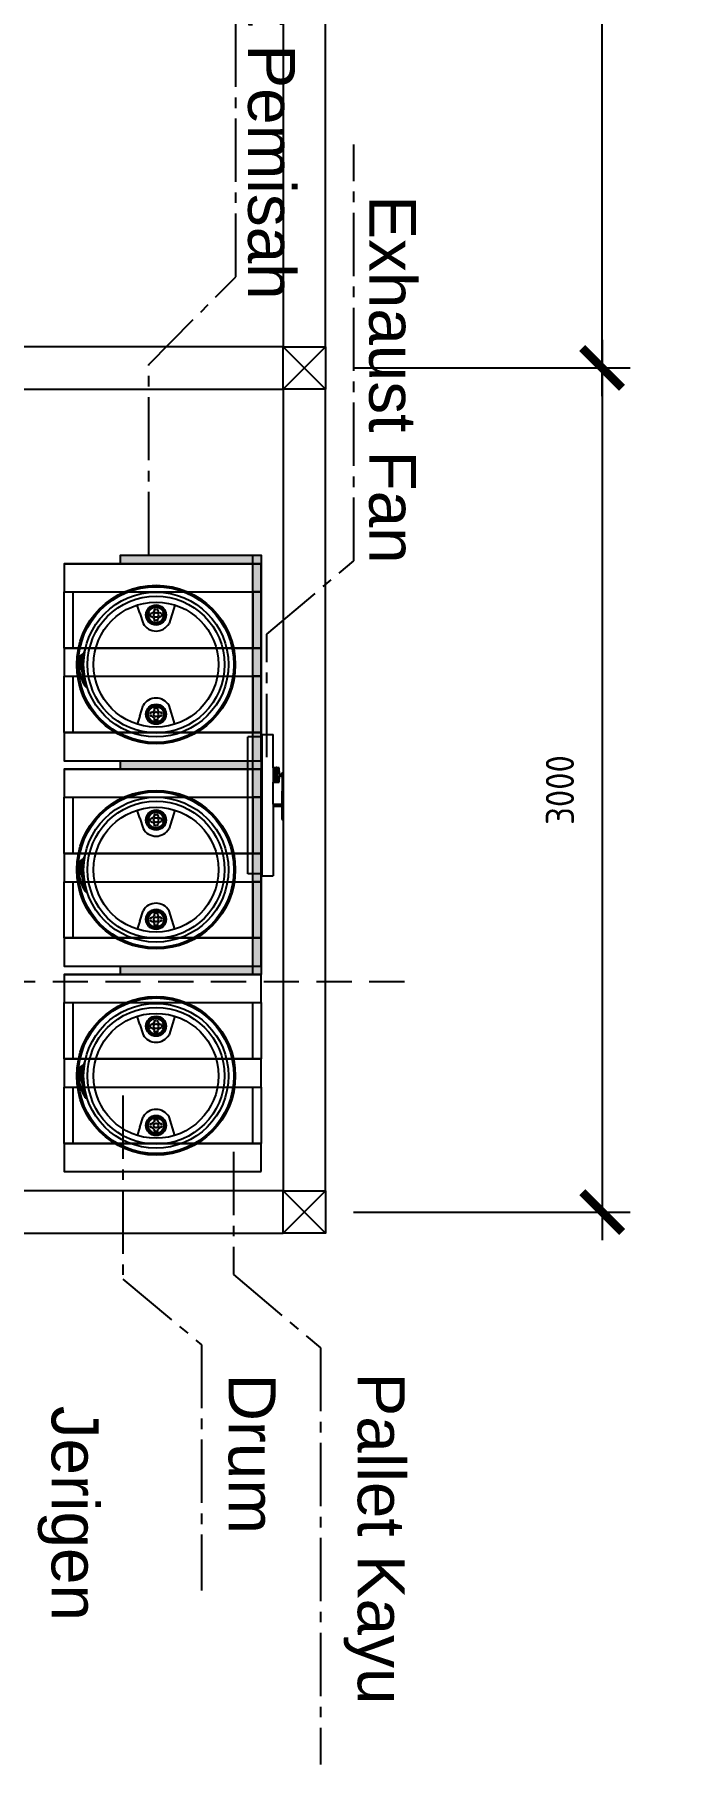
# Model space of a CAD drawing. Header units: millimetres. Extents: x 19989 to 114677, y -6335 to 49043.
# Drawn here: x 111572 to 113892, y -5861 to 287 of the extents above; entities that cross this region are included whole.
import ezdxf

# ---------------------------------------------------------------- set-up
doc = ezdxf.new("R2010")
doc.units = ezdxf.units.MM
doc.header["$MEASUREMENT"] = 0
doc.linetypes.add('( Hidden )', pattern=[0.375, 0.25, -0.125])
doc.linetypes.add('CENTER2', pattern=[1.125, 0.75, -0.125, 0.125, -0.125])
doc.layers.get('Defpoints').update_dxf_attribs({"lineweight": 0})
doc.layers.add('A-DIM', color=15, linetype='Continuous')
doc.layers.add('Edges', color=7, linetype='Continuous')
doc.styles.add('ISO9', font='iso9.shx')
doc.styles.get("Standard").update_dxf_attribs({"font": 'arial.ttf'})
doc.dimstyles.new('DIM100', dxfattribs={"dimscale": 100, "dimtxt": 1, "dimasz": 1, "dimexe": 1, "dimexo": 1, "dimgap": 1, "dimtad": 1, "dimdec": 0, "dimzin": 0, "dimdsep": 46, "dimtxsty": 'ISO9', "dimblk1": 'TICK', "dimblk2": 'TICK', "dimsah": 1, "dimcen": 0.09, "dimclrd": 15, "dimclre": 15, "dimclrt": 1, "dimadec": 0, "dimazin": 0, "dimtfac": 1, "dimtdec": 0, "dimtofl": 0, "dimtmove": 2, "dimatfit": 3, "dimldrblk": 'TICK', "dimfxl": 1, "dimtolj": 1, "dimtzin": 0, "dimarcsym": 0})

# ---------------------------------------------------------------- blocks, each defined once
blk = doc.blocks.new('TICK')
at = {"color": 2}
blk.add_line((-1, 0), (1, 0), dxfattribs=at)
at = {"color": 2, "const_width": 0.3, "flags": 128}
blk.add_lwpolyline([(-0.707, -0.707), (0.707, 0.707)], dxfattribs=at)
blk = doc.blocks.new('*D4')
at = {"layer": 'A-DIM', "color": 15, "lineweight": -2, "transparency": 16777216}
for p, q in [((112706, -897.8), (113689.2, -897.8)), ((113589.2, -997.8), (113589.2, -3797.8)), ((112706, -3897.8), (113689.2, -3897.8))]:
    blk.add_line(p, q, dxfattribs=at)
at = {"layer": 'Defpoints', "color": 0, "transparency": 16777216}
for p in [(112606, -897.8), (112606, -3897.8), (113589.2, -3897.8)]:
    blk.add_point(p, dxfattribs=at)
at = {"layer": 'A-DIM', "color": 15, "lineweight": -2, "transparency": 16777216, "xscale": 100, "yscale": 100, "zscale": 100}
for p, rotation in [((113589.2, -897.8), 90), ((113589.2, -3897.8), 270)]:
    blk.add_blockref('TICK', p, dxfattribs=dict(at, rotation=rotation))
at = {"layer": 'A-DIM', "color": 1, "transparency": 16777216, "insert": (113439.2, -2397.8), "char_height": 100, "attachment_point": 5, "rotation": 90, "style": 'ISO9'}
blk.add_mtext('\\A1;3000', dxfattribs=at)
blk = doc.blocks.new('*D9')
at = {"layer": 'A-DIM', "color": 15, "lineweight": -2, "transparency": 16777216}
for p, q in [((112706, 2102.2), (113689.2, 2102.2)), ((113589.2, -797.8), (113589.2, 2002.2)), ((112706, -897.8), (113689.2, -897.8))]:
    blk.add_line(p, q, dxfattribs=at)
at = {"layer": 'Defpoints', "color": 0, "transparency": 16777216}
for p in [(112606, 2102.2), (113589.2, 2102.2), (112606, -897.8)]:
    blk.add_point(p, dxfattribs=at)
at = {"layer": 'A-DIM', "color": 15, "lineweight": -2, "transparency": 16777216, "xscale": 100, "yscale": 100, "zscale": 100}
for p, rotation in [((113589.2, 2102.2), 90), ((113589.2, -897.8), 270)]:
    blk.add_blockref('TICK', p, dxfattribs=dict(at, rotation=rotation))
at = {"layer": 'A-DIM', "color": 1, "transparency": 16777216, "insert": (113826.6, 471.6), "char_height": 100, "attachment_point": 5, "rotation": 90, "style": 'ISO9'}
blk.add_mtext('\\A1;3000', dxfattribs=at)
blk = doc.blocks.new('plasticwaterdrumplan')
at = {"layer": 'Edges'}
for p, q in [((19.15, 3.55), (22, 2.66)), ((37.52, 3.55), (34.66, 2.66)), ((19.8, 0.65), (19.83, 0.88)), ((19.83, 0.42), (19.8, 0.65)), ((19.83, 0.88), (19.88, 1)), ((19.88, 0.3), (19.83, 0.42)), ((19.88, 1), (20.09, 0.86)), ((19.88, 0.3), (20.09, 0.44)), ((20.09, 0.86), (20.13, 0.97)), ((20.13, 0.33), (20.09, 0.44)), ((20.13, 0.97), (20.23, 1.1)), ((20.23, 0.2), (20.13, 0.33)), ((20.23, 1.1), (20.36, 1.2)), ((20.36, 0.1), (20.23, 0.2)), ((20.33, 1.45), (20.45, 1.5)), ((20.33, 1.45), (20.47, 1.24)), ((20.33, -0.15), (20.47, 0.06)), ((20.36, 1.2), (20.47, 1.24)), ((20.47, 0.06), (20.36, 0.1)), ((20.45, 1.5), (20.68, 1.53)), ((20.68, 1.53), (20.91, 1.5)), ((20.68, 1.01), (20.77, 1)), ((21.03, 1.45), (20.89, 1.24)), ((20.89, 1.24), (21, 1.2)), ((21, 0.1), (20.89, 0.06)), ((21.03, -0.15), (20.89, 0.06)), ((20.91, 1.5), (21.03, 1.45)), ((21, 1.2), (21.13, 1.1)), ((21.13, 0.2), (21, 0.1)), ((21.13, 1.1), (21.23, 0.97)), ((21.23, 0.33), (21.13, 0.2)), ((21.23, 0.97), (21.27, 0.86)), ((21.27, 0.44), (21.23, 0.33)), ((21.48, 1), (21.27, 0.86)), ((21.48, 0.3), (21.27, 0.44)), ((21.48, 1), (21.53, 0.88)), ((21.53, 0.42), (21.48, 0.3)), ((21.53, 0.88), (21.56, 0.65)), ((21.56, 0.65), (21.53, 0.42)), ((35.13, 0.88), (35.1, 0.65)), ((35.1, 0.65), (35.13, 0.42)), ((35.19, 1), (35.13, 0.88)), ((35.13, 0.42), (35.19, 0.3)), ((35.19, 1), (35.39, 0.86)), ((35.19, 0.3), (35.39, 0.44)), ((35.44, 0.97), (35.39, 0.86)), ((35.39, 0.44), (35.44, 0.33)), ((35.54, 1.1), (35.44, 0.97)), ((35.44, 0.33), (35.54, 0.2)), ((35.67, 1.2), (35.54, 1.1)), ((35.54, 0.2), (35.67, 0.1)), ((35.76, 1.5), (35.63, 1.45)), ((35.63, 1.45), (35.78, 1.24)), ((35.63, -0.15), (35.78, 0.06)), ((35.78, 1.24), (35.67, 1.2)), ((35.67, 0.1), (35.78, 0.06)), ((35.99, 1.53), (35.76, 1.5)), ((35.99, 1.01), (35.89, 1)), ((36.22, 1.5), (35.99, 1.53)), ((36.34, 1.45), (36.2, 1.24)), ((36.3, 1.2), (36.2, 1.24)), ((36.2, 0.06), (36.3, 0.1)), ((36.34, -0.15), (36.2, 0.06)), ((36.34, 1.45), (36.22, 1.5)), ((36.44, 1.1), (36.3, 1.2)), ((36.3, 0.1), (36.44, 0.2)), ((36.54, 0.97), (36.44, 1.1)), ((36.44, 0.2), (36.54, 0.33)), ((36.58, 0.86), (36.54, 0.97)), ((36.54, 0.33), (36.58, 0.44)), ((36.79, 1), (36.58, 0.86)), ((36.79, 0.3), (36.58, 0.44)), ((36.84, 0.88), (36.79, 1)), ((36.79, 0.3), (36.84, 0.42)), ((36.87, 0.65), (36.84, 0.88)), ((36.84, 0.42), (36.87, 0.65)), ((20.41, -1.85), (19.15, -2.26)), ((20.45, -0.2), (20.33, -0.15)), ((20.41, -1.85), (22, -1.35)), ((20.68, -0.23), (20.45, -0.2)), ((20.91, -0.2), (20.68, -0.23)), ((21.03, -0.15), (20.91, -0.2)), ((36.26, -1.85), (34.66, -1.35)), ((35.63, -0.15), (35.76, -0.2)), ((35.76, -0.2), (35.99, -0.23)), ((35.99, -0.23), (36.22, -0.2)), ((36.22, -0.2), (36.34, -0.15)), ((36.26, -1.85), (37.52, -2.26)), ((25.72, -10.23), (26.59, -10.46)), ((25.73, -10.21), (26.78, -10.49)), ((26.36, -10.41), (26.54, -10.46)), ((26.36, -10.43), (26.53, -10.48)), ((26.54, -10.46), (26.53, -10.48)), ((26.54, -10.46), (26.59, -10.47)), ((26.59, -10.46), (26.6, -10.46)), ((26.6, -10.48), (26.59, -10.47)), ((26.62, -10.47), (26.6, -10.46)), ((26.6, -10.46), (26.75, -10.5)), ((26.61, -10.48), (26.6, -10.48)), ((26.61, -10.48), (26.61, -10.49)), ((26.62, -10.5), (26.61, -10.49)), ((26.63, -10.48), (26.62, -10.47)), ((26.62, -10.47), (26.62, -10.47)), ((26.63, -10.5), (26.62, -10.5)), ((26.64, -10.49), (26.63, -10.48)), ((26.63, -10.51), (26.63, -10.5)), ((26.64, -10.52), (26.63, -10.51)), ((26.65, -10.5), (26.64, -10.49)), ((26.64, -10.49), (26.64, -10.49)), ((26.64, -10.53), (26.64, -10.52)), ((26.64, -10.54), (26.64, -10.53)), ((26.64, -10.57), (26.65, -10.54)), ((26.65, -10.54), (26.64, -10.54)), ((26.64, -10.59), (26.64, -10.57)), ((26.65, -10.61), (26.64, -10.59)), ((26.65, -10.51), (26.65, -10.5)), ((26.66, -10.52), (26.65, -10.51)), ((26.65, -10.51), (26.65, -10.51)), ((26.65, -10.54), (26.67, -10.53)), ((26.66, -10.53), (26.65, -10.55)), ((26.65, -10.55), (26.65, -10.54)), ((26.65, -10.55), (26.65, -10.55)), ((26.66, -10.64), (26.65, -10.61)), ((26.66, -10.53), (26.66, -10.52)), ((26.67, -10.56), (26.66, -10.57)), ((26.66, -10.57), (26.66, -10.59)), ((26.66, -10.59), (26.66, -10.6)), ((26.66, -10.6), (26.67, -10.62)), ((26.68, -10.66), (26.66, -10.64)), ((26.67, -10.53), (26.69, -10.51)), ((26.68, -10.54), (26.67, -10.56)), ((26.67, -10.62), (26.69, -10.64)), ((26.7, -10.53), (26.68, -10.54)), ((26.7, -10.67), (26.68, -10.66)), ((26.69, -10.51), (26.72, -10.5)), ((26.7, -10.56), (26.69, -10.59)), ((26.69, -10.59), (26.7, -10.63)), ((26.69, -10.64), (26.71, -10.65)), ((26.72, -10.53), (26.7, -10.53)), ((26.72, -10.54), (26.7, -10.56)), ((26.7, -10.63), (26.72, -10.65)), ((26.71, -10.65), (26.73, -10.66)), ((26.72, -10.5), (26.75, -10.5)), ((26.74, -10.52), (26.72, -10.53)), ((26.75, -10.53), (26.72, -10.54)), ((26.72, -10.65), (26.77, -10.66)), ((26.73, -10.66), (26.76, -10.67)), ((26.77, -10.53), (26.74, -10.52)), ((26.75, -10.5), (26.77, -10.5)), ((26.75, -10.5), (26.77, -10.51)), ((26.78, -10.54), (26.75, -10.53)), ((26.76, -10.67), (26.77, -10.66)), ((26.77, -10.5), (26.8, -10.51)), ((26.8, -10.51), (26.77, -10.51)), ((26.79, -10.54), (26.77, -10.53)), ((26.77, -10.66), (26.81, -10.68)), ((26.78, -10.49), (27.01, -10.56)), ((26.78, -10.49), (26.8, -10.51)), ((26.78, -10.54), (26.8, -10.55)), ((26.81, -10.55), (26.79, -10.54)), ((26.8, -10.51), (26.82, -10.53)), ((26.81, -10.55), (26.8, -10.55)), ((26.81, -10.55), (26.81, -10.55)), ((26.81, -10.55), (26.85, -10.56)), ((26.82, -10.53), (26.84, -10.55)), ((26.84, -10.55), (26.85, -10.56)), ((26.85, -10.56), (27.07, -10.63)), ((27.07, -10.63), (27.11, -10.63)), ((27.08, -10.63), (27.07, -10.63)), ((27.08, -10.63), (27.11, -10.63)), ((27.09, -10.64), (27.08, -10.63)), ((27.09, -10.64), (27.11, -10.63)), ((27.1, -10.64), (27.09, -10.64)), ((27.1, -10.64), (27.11, -10.64)), ((27.11, -10.64), (27.1, -10.64)), ((27.17, -10.64), (27.11, -10.63)), ((27.11, -10.63), (27.11, -10.63)), ((27.11, -10.63), (27.11, -10.63)), ((27.11, -10.63), (27.17, -10.64)), ((27.11, -10.63), (27.17, -10.64)), ((27.11, -10.64), (27.11, -10.63)), ((27.11, -10.64), (27.11, -10.64)), ((27.11, -10.64), (27.17, -10.65)), ((27.11, -10.64), (27.17, -10.65)), ((27.15, -10.65), (27.11, -10.64)), ((27.17, -10.66), (27.15, -10.65)), ((28.04, -10.93), (27.15, -10.65)), ((27.44, -10.69), (27.17, -10.64)), ((27.44, -10.68), (27.17, -10.64)), ((27.44, -10.68), (27.17, -10.64)), ((27.43, -10.7), (27.17, -10.65)), ((27.44, -10.69), (27.17, -10.65)), ((27.17, -10.66), (27.43, -10.7)), ((29.81, -10.63), (29.33, -10.75)), ((29.8, -10.63), (29.33, -10.75)), ((29.8, -10.63), (29.33, -10.74)), ((29.81, -10.64), (29.33, -10.75)), ((29.81, -10.64), (29.34, -10.76)), ((29.34, -10.76), (29.81, -10.65)), ((30.28, -10.5), (29.8, -10.63)), ((30.28, -10.5), (29.8, -10.63)), ((30.28, -10.51), (29.81, -10.63)), ((30.28, -10.51), (29.81, -10.64)), ((30.29, -10.51), (29.81, -10.64)), ((29.81, -10.65), (30.29, -10.52)), ((30.76, -10.36), (30.28, -10.5)), ((30.76, -10.37), (30.28, -10.51)), ((30.76, -10.37), (30.28, -10.5)), ((30.76, -10.37), (30.28, -10.51)), ((30.29, -10.52), (30.76, -10.38)), ((30.76, -10.38), (30.29, -10.51)), ((30.76, -10.36), (31.23, -10.22)), ((30.76, -10.38), (31.3, -10.22)), ((31.23, -10.22), (30.76, -10.37)), ((31.23, -10.22), (30.76, -10.37)), ((31.24, -10.23), (30.76, -10.38)), ((31.23, -10.23), (30.76, -10.37)), ((30.8, -10.67), (31.26, -10.46)), ((31.27, -10.46), (30.8, -10.67)), ((31.27, -10.46), (30.8, -10.68)), ((31.28, -10.47), (30.81, -10.69)), ((31.27, -10.47), (30.81, -10.68)), ((31.28, -10.47), (30.81, -10.68)), ((31.26, -10.21), (31.23, -10.22)), ((31.26, -10.21), (31.23, -10.22)), ((31.27, -10.21), (31.23, -10.22)), ((31.27, -10.22), (31.23, -10.23)), ((31.27, -10.22), (31.24, -10.23)), ((31.26, -10.21), (31.3, -10.2)), ((31.3, -10.2), (31.26, -10.21)), ((31.26, -10.46), (31.33, -10.42)), ((31.3, -10.2), (31.27, -10.21)), ((31.3, -10.21), (31.27, -10.22)), ((31.3, -10.21), (31.27, -10.22)), ((31.3, -10.44), (31.27, -10.46)), ((31.31, -10.45), (31.27, -10.46)), ((31.31, -10.45), (31.27, -10.47)), ((31.31, -10.45), (31.28, -10.47)), ((31.31, -10.45), (31.28, -10.47)), ((31.3, -10.2), (31.33, -10.19)), ((31.33, -10.19), (31.3, -10.2)), ((31.33, -10.19), (31.3, -10.2)), ((31.34, -10.2), (31.3, -10.21)), ((31.33, -10.2), (31.3, -10.21)), ((31.3, -10.22), (31.34, -10.21)), ((31.34, -10.43), (31.3, -10.44)), ((31.34, -10.43), (31.31, -10.45)), ((31.35, -10.43), (31.31, -10.45)), ((31.35, -10.43), (31.31, -10.45)), ((31.31, -10.45), (31.35, -10.44)), ((31.36, -10.18), (31.33, -10.19)), ((31.37, -10.18), (31.33, -10.19)), ((31.37, -10.18), (31.33, -10.19)), ((31.37, -10.19), (31.33, -10.2)), ((31.33, -10.42), (31.4, -10.39)), ((31.34, -10.21), (31.4, -10.19)), ((31.37, -10.19), (31.34, -10.2)), ((31.38, -10.41), (31.34, -10.43)), ((31.37, -10.41), (31.34, -10.43)), ((31.38, -10.41), (31.35, -10.43)), ((31.35, -10.44), (31.39, -10.42)), ((31.38, -10.42), (31.35, -10.43)), ((31.4, -10.17), (31.36, -10.18)), ((31.4, -10.17), (31.37, -10.18)), ((31.4, -10.18), (31.37, -10.19)), ((31.4, -10.18), (31.37, -10.18)), ((31.4, -10.18), (31.37, -10.19)), ((31.41, -10.39), (31.37, -10.41)), ((31.41, -10.39), (31.38, -10.41)), ((31.42, -10.4), (31.38, -10.42)), ((31.42, -10.4), (31.38, -10.41)), ((31.42, -10.4), (31.39, -10.42)), ((31.4, -10.17), (31.43, -10.16)), ((31.43, -10.16), (31.4, -10.17)), ((31.44, -10.17), (31.4, -10.18)), ((31.43, -10.17), (31.4, -10.18)), ((31.43, -10.17), (31.4, -10.18)), ((31.4, -10.19), (31.44, -10.18)), ((31.4, -10.39), (31.44, -10.37)), ((31.45, -10.37), (31.41, -10.39)), ((31.44, -10.37), (31.41, -10.39)), ((31.42, -10.4), (31.46, -10.38)), ((31.45, -10.38), (31.42, -10.4)), ((31.45, -10.38), (31.42, -10.4)), ((31.47, -10.15), (31.43, -10.16)), ((31.47, -10.15), (31.43, -10.16)), ((31.47, -10.16), (31.43, -10.17)), ((31.47, -10.16), (31.43, -10.17)), ((31.44, -10.18), (31.5, -10.16)), ((31.47, -10.17), (31.44, -10.17)), ((31.44, -10.37), (31.51, -10.33)), ((31.48, -10.35), (31.44, -10.37)), ((31.48, -10.36), (31.45, -10.37)), ((31.49, -10.36), (31.45, -10.38)), ((31.49, -10.36), (31.45, -10.38)), ((31.46, -10.38), (31.49, -10.36)), ((31.5, -10.14), (31.47, -10.15)), ((31.5, -10.15), (31.47, -10.16)), ((31.5, -10.15), (31.47, -10.15)), ((31.5, -10.15), (31.47, -10.16)), ((31.5, -10.16), (31.47, -10.17)), ((31.51, -10.33), (31.48, -10.35)), ((31.52, -10.34), (31.48, -10.36)), ((31.53, -10.34), (31.49, -10.36)), ((31.52, -10.34), (31.49, -10.36)), ((31.52, -10.34), (31.49, -10.36)), ((31.5, -10.14), (31.53, -10.13)), ((31.54, -10.14), (31.5, -10.15)), ((31.54, -10.14), (31.5, -10.15)), ((31.53, -10.14), (31.5, -10.15)), ((31.5, -10.16), (31.54, -10.15)), ((31.54, -10.15), (31.5, -10.16)), ((31.51, -10.33), (31.54, -10.31)), ((31.55, -10.32), (31.51, -10.33)), ((31.56, -10.32), (31.52, -10.34)), ((31.55, -10.32), (31.52, -10.34)), ((31.56, -10.32), (31.52, -10.34)), ((31.57, -10.13), (31.53, -10.13)), ((31.57, -10.13), (31.53, -10.14)), ((31.56, -10.33), (31.53, -10.34)), ((31.57, -10.13), (31.54, -10.14)), ((31.57, -10.14), (31.54, -10.15)), ((31.57, -10.14), (31.54, -10.14)), ((31.54, -10.15), (31.59, -10.14)), ((31.54, -10.31), (31.61, -10.27)), ((31.59, -10.3), (31.55, -10.32)), ((31.58, -10.3), (31.55, -10.32)), ((31.59, -10.3), (31.56, -10.32)), ((31.59, -10.3), (31.56, -10.32)), ((31.56, -10.33), (31.6, -10.31)), ((31.6, -10.12), (31.57, -10.13)), ((31.6, -10.12), (31.57, -10.13)), ((31.6, -10.13), (31.57, -10.14)), ((31.6, -10.13), (31.57, -10.13)), ((31.59, -10.14), (31.57, -10.14)), ((31.61, -10.28), (31.58, -10.3)), ((31.6, -10.13), (31.59, -10.14)), ((31.59, -10.14), (31.6, -10.14)), ((31.61, -10.14), (31.59, -10.14)), ((31.59, -10.14), (31.59, -10.14)), ((31.62, -10.28), (31.59, -10.3)), ((31.62, -10.28), (31.59, -10.3)), ((31.63, -10.29), (31.59, -10.3)), ((31.6, -10.12), (31.63, -10.13)), ((31.63, -10.13), (31.6, -10.12)), ((31.6, -10.12), (31.6, -10.12)), ((31.62, -10.13), (31.6, -10.12)), ((31.6, -10.12), (31.6, -10.13)), ((31.62, -10.13), (31.6, -10.13)), ((31.62, -10.13), (31.6, -10.13)), ((31.6, -10.13), (31.6, -10.13)), ((31.6, -10.14), (31.62, -10.15)), ((31.63, -10.29), (31.6, -10.31)), ((31.63, -10.15), (31.61, -10.14)), ((31.61, -10.27), (31.66, -10.24)), ((31.65, -10.26), (31.61, -10.28)), ((31.64, -10.14), (31.62, -10.13)), ((31.64, -10.14), (31.62, -10.13)), ((31.62, -10.13), (31.62, -10.13)), ((31.65, -10.14), (31.62, -10.13)), ((31.62, -10.13), (31.62, -10.13)), ((31.62, -10.13), (31.63, -10.13)), ((31.62, -10.15), (31.64, -10.16)), ((31.65, -10.26), (31.62, -10.28)), ((31.66, -10.26), (31.62, -10.28)), ((31.65, -10.13), (31.63, -10.13)), ((31.63, -10.13), (31.63, -10.13)), ((31.65, -10.14), (31.63, -10.13)), ((31.65, -10.16), (31.63, -10.15)), ((31.66, -10.27), (31.63, -10.29)), ((31.66, -10.27), (31.63, -10.29)), ((31.66, -10.15), (31.64, -10.14)), ((31.65, -10.14), (31.64, -10.14)), ((31.64, -10.14), (31.64, -10.14)), ((31.65, -10.15), (31.64, -10.14)), ((31.64, -10.16), (31.65, -10.17)), ((31.67, -10.15), (31.65, -10.13)), ((31.65, -10.14), (31.65, -10.13)), ((31.67, -10.15), (31.65, -10.14)), ((31.67, -10.15), (31.65, -10.14)), ((31.65, -10.14), (31.65, -10.14)), ((31.67, -10.17), (31.65, -10.15)), ((31.66, -10.15), (31.65, -10.15)), ((31.66, -10.17), (31.65, -10.16)), ((31.65, -10.17), (31.66, -10.19)), ((31.67, -10.24), (31.65, -10.26)), ((31.68, -10.24), (31.65, -10.26)), ((31.67, -10.15), (31.66, -10.15)), ((31.68, -10.16), (31.66, -10.15)), ((31.67, -10.18), (31.66, -10.17)), ((31.66, -10.19), (31.67, -10.2)), ((31.67, -10.23), (31.66, -10.24)), ((31.66, -10.24), (31.67, -10.24)), ((31.66, -10.27), (31.7, -10.25)), ((31.69, -10.25), (31.66, -10.26)), ((31.69, -10.25), (31.66, -10.27)), ((31.7, -10.25), (31.66, -10.27)), ((31.67, -10.15), (31.69, -10.16)), ((31.67, -10.15), (31.67, -10.15)), ((31.68, -10.16), (31.67, -10.15)), ((31.67, -10.15), (31.67, -10.15)), ((31.68, -10.16), (31.67, -10.15)), ((31.67, -10.17), (31.68, -10.16)), ((31.68, -10.18), (31.67, -10.17)), ((31.68, -10.2), (31.67, -10.18)), ((31.67, -10.2), (31.67, -10.22)), ((31.67, -10.22), (31.67, -10.23)), ((31.67, -10.24), (31.68, -10.23)), ((31.67, -10.24), (31.68, -10.24)), ((31.68, -10.16), (31.69, -10.16)), ((31.7, -10.18), (31.68, -10.16)), ((31.68, -10.16), (31.68, -10.16)), ((31.68, -10.16), (31.68, -10.16)), ((31.69, -10.18), (31.68, -10.16)), ((31.69, -10.18), (31.68, -10.16)), ((31.69, -10.2), (31.68, -10.18)), ((31.69, -10.18), (31.68, -10.18)), ((31.68, -10.21), (31.68, -10.2)), ((31.68, -10.23), (31.68, -10.21)), ((31.68, -10.24), (31.69, -10.23)), ((31.68, -10.24), (31.69, -10.25)), ((31.7, -10.17), (31.69, -10.16)), ((31.69, -10.19), (31.69, -10.18)), ((31.7, -10.19), (31.69, -10.18)), ((31.69, -10.18), (31.69, -10.18)), ((31.7, -10.18), (31.69, -10.18)), ((31.7, -10.19), (31.69, -10.19)), ((31.7, -10.21), (31.69, -10.19)), ((31.69, -10.19), (31.69, -10.2)), ((31.69, -10.21), (31.69, -10.2)), ((31.7, -10.21), (31.69, -10.21)), ((31.69, -10.23), (31.69, -10.21)), ((31.69, -10.23), (31.7, -10.21)), ((31.69, -10.25), (31.7, -10.23)), ((31.69, -10.25), (31.69, -10.23)), ((31.69, -10.23), (31.7, -10.23)), ((31.69, -10.23), (31.69, -10.23)), ((31.69, -10.25), (31.7, -10.25)), ((31.69, -10.25), (31.69, -10.25)), ((31.7, -10.19), (31.7, -10.17)), ((31.7, -10.18), (31.7, -10.17)), ((31.7, -10.19), (31.7, -10.18)), ((31.7, -10.19), (31.71, -10.21)), ((31.7, -10.19), (31.7, -10.19)), ((31.7, -10.21), (31.7, -10.19)), ((31.7, -10.21), (31.7, -10.19)), ((31.7, -10.19), (31.7, -10.19)), ((31.71, -10.21), (31.7, -10.23)), ((31.7, -10.21), (31.71, -10.21)), ((31.7, -10.23), (31.7, -10.21)), ((31.7, -10.21), (31.7, -10.21)), ((31.7, -10.21), (31.7, -10.21)), ((31.7, -10.23), (31.7, -10.21)), ((31.7, -10.25), (31.7, -10.23)), ((31.7, -10.23), (31.7, -10.23)), ((31.7, -10.25), (31.7, -10.23)), ((31.7, -10.23), (31.7, -10.23)), ((31.7, -10.25), (31.7, -10.25)), ((26.73, -10.68), (26.7, -10.67)), ((26.75, -10.69), (26.73, -10.68)), ((26.78, -10.69), (26.75, -10.69)), ((26.81, -10.68), (26.78, -10.69)), ((26.81, -10.68), (26.81, -10.68)), ((26.81, -10.68), (26.93, -10.71)), ((26.9, -10.77), (26.89, -10.83)), ((26.89, -10.83), (26.9, -10.77)), ((26.89, -10.83), (26.9, -10.88)), ((26.9, -10.88), (26.89, -10.83)), ((26.89, -10.83), (26.89, -10.83)), ((26.9, -10.83), (26.89, -10.83)), ((26.93, -10.72), (26.9, -10.77)), ((26.9, -10.77), (26.93, -10.72)), ((26.9, -10.77), (26.91, -10.77)), ((26.9, -10.83), (26.91, -10.77)), ((26.9, -10.77), (26.9, -10.77)), ((26.9, -10.83), (26.91, -10.78)), ((26.91, -10.88), (26.9, -10.83)), ((26.9, -10.88), (26.9, -10.83)), ((26.9, -10.83), (26.9, -10.83)), ((26.9, -10.88), (26.91, -10.93)), ((26.91, -10.88), (26.9, -10.88)), ((26.9, -10.88), (26.9, -10.88)), ((26.9, -10.88), (26.9, -10.88)), ((26.92, -10.93), (26.9, -10.88)), ((26.92, -10.93), (26.9, -10.88)), ((26.91, -10.78), (26.93, -10.73)), ((26.91, -10.77), (26.93, -10.73)), ((26.91, -10.77), (26.91, -10.78)), ((26.91, -10.83), (26.92, -10.78)), ((26.92, -10.78), (26.91, -10.83)), ((26.91, -10.83), (26.92, -10.88)), ((26.91, -10.88), (26.91, -10.83)), ((26.93, -10.93), (26.91, -10.88)), ((26.92, -10.93), (26.91, -10.88)), ((26.91, -10.93), (26.95, -10.98)), ((26.92, -10.93), (26.91, -10.93)), ((26.92, -10.78), (26.94, -10.73)), ((26.94, -10.73), (26.92, -10.78)), ((26.92, -10.88), (26.93, -10.93)), ((26.92, -10.93), (26.92, -10.93)), ((26.92, -10.93), (26.92, -10.93)), ((26.95, -10.98), (26.92, -10.93)), ((26.95, -10.97), (26.92, -10.93)), ((26.95, -10.98), (26.92, -10.93)), ((26.93, -10.71), (26.93, -10.72)), ((26.93, -10.72), (26.94, -10.71)), ((26.94, -10.71), (26.93, -10.71)), ((26.93, -10.73), (26.94, -10.72)), ((26.93, -10.73), (26.94, -10.72)), ((26.93, -10.73), (26.93, -10.72)), ((26.93, -10.72), (26.93, -10.72)), ((26.93, -10.73), (26.93, -10.73)), ((26.93, -10.93), (26.96, -10.97)), ((26.96, -10.97), (26.93, -10.93)), ((26.94, -10.72), (26.94, -10.71)), ((26.95, -10.72), (26.94, -10.73)), ((26.94, -10.73), (26.95, -10.72)), ((26.95, -10.72), (26.94, -10.72)), ((26.94, -10.72), (26.94, -10.72)), ((27.05, -10.75), (26.95, -10.72)), ((26.95, -10.72), (26.95, -10.72)), ((26.99, -11.01), (26.95, -10.97)), ((26.95, -10.98), (26.95, -10.97)), ((26.95, -10.98), (26.99, -11.02)), ((26.99, -11.01), (26.95, -10.98)), ((26.99, -11.01), (26.95, -10.98)), ((26.95, -10.98), (26.95, -10.98)), ((26.95, -10.98), (26.95, -10.98)), ((26.96, -10.97), (27, -11)), ((27, -11), (26.96, -10.97)), ((26.99, -11.01), (26.99, -11.01)), ((26.99, -11.01), (26.99, -11.01)), ((26.99, -11.01), (26.99, -11.02)), ((27.04, -11.03), (26.99, -11.01)), ((27.04, -11.03), (26.99, -11.01)), ((27.04, -11.04), (26.99, -11.01)), ((26.99, -11.02), (27.04, -11.04)), ((27.02, -10.78), (27, -10.85)), ((27, -10.85), (27.02, -10.91)), ((27, -11), (27.04, -11.02)), ((27.04, -11.03), (27, -11)), ((27.05, -10.75), (27.02, -10.78)), ((27.02, -10.91), (27.07, -10.96)), ((27.04, -11.02), (27.32, -11.11)), ((27.32, -11.13), (27.04, -11.03)), ((27.32, -11.12), (27.04, -11.03)), ((27.32, -11.12), (27.04, -11.03)), ((27.31, -11.13), (27.04, -11.04)), ((27.04, -11.04), (27.04, -11.04)), ((27.31, -11.13), (27.04, -11.04)), ((27.26, -10.81), (27.05, -10.75)), ((27.07, -10.96), (27.13, -10.98)), ((27.13, -10.98), (27.2, -10.96)), ((27.2, -10.96), (27.25, -10.91)), ((27.25, -10.91), (27.27, -10.85)), ((27.27, -10.85), (27.26, -10.81)), ((28, -11.04), (27.26, -10.81)), ((27.31, -11.13), (27.6, -11.21)), ((27.6, -11.2), (27.31, -11.13)), ((27.32, -11.11), (27.6, -11.19)), ((27.6, -11.19), (27.32, -11.12)), ((27.6, -11.2), (27.32, -11.12)), ((27.6, -11.2), (27.32, -11.13)), ((27.43, -10.7), (27.7, -10.74)), ((27.7, -10.73), (27.43, -10.7)), ((27.44, -10.68), (27.71, -10.72)), ((27.71, -10.72), (27.44, -10.68)), ((27.71, -10.73), (27.44, -10.69)), ((27.71, -10.72), (27.44, -10.69)), ((27.6, -11.19), (27.89, -11.24)), ((27.88, -11.25), (27.6, -11.19)), ((27.88, -11.25), (27.6, -11.2)), ((27.88, -11.25), (27.6, -11.2)), ((27.88, -11.26), (27.6, -11.2)), ((27.88, -11.26), (27.6, -11.21)), ((27.98, -10.76), (27.7, -10.73)), ((27.7, -10.74), (27.98, -10.76)), ((27.71, -10.72), (27.98, -10.74)), ((27.98, -10.75), (27.71, -10.72)), ((27.98, -10.75), (27.71, -10.72)), ((27.98, -10.75), (27.71, -10.73)), ((28.17, -11.28), (27.88, -11.25)), ((28.17, -11.29), (27.88, -11.25)), ((28.17, -11.28), (27.88, -11.25)), ((28.17, -11.29), (27.88, -11.26)), ((28.17, -11.29), (27.88, -11.26)), ((27.89, -11.24), (28.17, -11.27)), ((28.25, -10.76), (27.98, -10.74)), ((28.25, -10.77), (27.98, -10.75)), ((28.25, -10.77), (27.98, -10.75)), ((28.25, -10.76), (27.98, -10.75)), ((28.25, -10.78), (27.98, -10.76)), ((27.98, -10.76), (28.25, -10.78)), ((28.04, -11.11), (28, -11.04)), ((28.01, -11.04), (28, -11.04)), ((28.01, -11.04), (28.04, -11.1)), ((28.02, -11.05), (28.01, -11.04)), ((28.02, -11.05), (28.04, -11.1)), ((28.02, -11.05), (28.05, -11.09)), ((28.02, -11.05), (28.02, -11.05)), ((28.03, -11.05), (28.02, -11.05)), ((28.05, -11.09), (28.03, -11.05)), ((28.03, -11.05), (28.05, -11.09)), ((28.03, -11.05), (28.05, -11.09)), ((28.03, -11.05), (28.03, -11.05)), ((28.03, -11.05), (28.03, -11.05)), ((28.03, -11.05), (28.07, -11.06)), ((28.04, -10.93), (28.09, -10.9)), ((28.05, -10.93), (28.04, -10.93)), ((28.05, -11.09), (28.04, -11.1)), ((28.04, -11.1), (28.04, -11.1)), ((28.04, -11.1), (28.13, -11.12)), ((28.04, -11.1), (28.12, -11.12)), ((28.13, -11.13), (28.04, -11.11)), ((28.1, -10.9), (28.05, -10.93)), ((28.1, -10.91), (28.05, -10.93)), ((28.05, -10.93), (28.05, -10.93)), ((28.06, -10.93), (28.05, -10.93)), ((28.12, -11.11), (28.05, -11.09)), ((28.05, -11.09), (28.05, -11.09)), ((28.05, -11.09), (28.05, -11.09)), ((28.05, -11.09), (28.12, -11.12)), ((28.05, -11.09), (28.12, -11.11)), ((28.1, -10.91), (28.06, -10.93)), ((28.1, -10.91), (28.06, -10.94)), ((28.06, -10.94), (28.1, -10.92)), ((28.06, -10.94), (28.06, -10.93)), ((28.06, -10.94), (28.11, -10.95)), ((28.06, -10.94), (28.06, -10.94)), ((28.08, -11.07), (28.07, -11.06)), ((28.08, -11.07), (28.09, -11.07)), ((28.09, -10.9), (28.18, -10.92)), ((28.09, -11.07), (28.1, -11.07)), ((28.09, -11.07), (28.09, -11.07)), ((28.09, -11.07), (28.09, -11.07)), ((28.18, -10.92), (28.1, -10.9)), ((28.1, -10.91), (28.1, -10.9)), ((28.18, -10.93), (28.1, -10.91)), ((28.17, -10.93), (28.1, -10.91)), ((28.1, -10.91), (28.1, -10.91)), ((28.17, -10.93), (28.1, -10.91)), ((28.1, -10.91), (28.1, -10.91)), ((28.1, -10.92), (28.1, -10.91)), ((28.1, -10.92), (28.17, -10.94)), ((28.1, -11.07), (28.1, -11.07)), ((28.1, -11.07), (28.1, -11.07)), ((28.11, -11.07), (28.1, -11.07)), ((28.11, -10.95), (28.11, -10.95)), ((28.11, -10.95), (28.11, -10.95)), ((28.14, -10.96), (28.11, -10.95)), ((28.11, -10.95), (28.11, -10.95)), ((28.11, -10.95), (28.11, -10.95)), ((28.11, -11.07), (28.14, -11.07)), ((28.19, -11.07), (28.12, -11.11)), ((28.12, -11.11), (28.19, -11.07)), ((28.12, -11.12), (28.2, -11.08)), ((28.12, -11.12), (28.19, -11.08)), ((28.12, -11.12), (28.12, -11.11)), ((28.12, -11.11), (28.12, -11.11)), ((28.13, -11.12), (28.12, -11.12)), ((28.12, -11.12), (28.12, -11.12)), ((28.13, -11.12), (28.2, -11.08)), ((28.2, -11.09), (28.13, -11.13)), ((28.17, -10.99), (28.14, -10.96)), ((28.14, -11.07), (28.16, -11.05)), ((28.16, -11.05), (28.17, -11.02)), ((28.18, -10.93), (28.17, -10.93)), ((28.17, -10.93), (28.17, -10.93)), ((28.17, -10.93), (28.17, -10.94)), ((28.21, -11), (28.17, -10.93)), ((28.21, -11), (28.17, -10.93)), ((28.17, -10.94), (28.21, -11)), ((28.17, -11.02), (28.17, -10.99)), ((28.17, -11.27), (28.46, -11.29)), ((28.46, -11.29), (28.17, -11.28)), ((28.46, -11.3), (28.17, -11.28)), ((28.17, -11.29), (28.46, -11.31)), ((28.46, -11.3), (28.17, -11.29)), ((28.46, -11.3), (28.17, -11.29)), ((28.18, -10.92), (28.18, -10.93)), ((28.22, -11), (28.18, -10.92)), ((28.18, -10.92), (28.23, -11)), ((28.22, -11), (28.18, -10.93)), ((28.21, -11), (28.19, -11.07)), ((28.19, -11.08), (28.21, -11)), ((28.19, -11.07), (28.21, -11)), ((28.19, -11.08), (28.19, -11.07)), ((28.19, -11.07), (28.19, -11.07)), ((28.2, -11.08), (28.19, -11.08)), ((28.23, -11), (28.2, -11.09)), ((28.2, -11.08), (28.22, -11)), ((28.2, -11.08), (28.22, -11)), ((28.2, -11.08), (28.2, -11.08)), ((28.21, -11), (28.22, -11)), ((28.21, -11), (28.21, -11)), ((28.21, -11), (28.21, -11)), ((28.22, -11), (28.22, -11)), ((28.25, -10.76), (28.52, -10.77)), ((28.52, -10.77), (28.25, -10.76)), ((28.52, -10.78), (28.25, -10.77)), ((28.52, -10.78), (28.25, -10.77)), ((28.25, -10.78), (28.52, -10.79)), ((28.52, -10.79), (28.25, -10.78)), ((28.43, -10.93), (29.05, -10.92)), ((28.44, -11.17), (28.43, -10.93)), ((28.43, -10.93), (28.44, -10.94)), ((29.04, -10.93), (28.44, -10.94)), ((29.04, -10.93), (28.44, -10.94)), ((28.44, -10.94), (28.44, -11.16)), ((28.44, -10.94), (28.45, -11.16)), ((28.44, -10.94), (28.45, -10.95)), ((28.44, -10.94), (28.44, -10.94)), ((29.04, -11.15), (28.44, -11.16)), ((28.44, -11.16), (28.44, -11.17)), ((28.45, -11.16), (28.44, -11.16)), ((28.44, -11.17), (29.05, -11.16)), ((28.45, -10.95), (29.03, -10.94)), ((29.03, -10.94), (28.45, -10.95)), ((29.03, -10.94), (28.45, -10.95)), ((28.46, -11.15), (28.45, -10.95)), ((28.45, -10.95), (28.45, -11.15)), ((28.45, -10.95), (28.45, -10.95)), ((28.45, -10.95), (28.45, -10.95)), ((28.45, -10.95), (28.45, -11.15)), ((29.03, -11.14), (28.45, -11.15)), ((28.45, -11.15), (28.45, -11.15)), ((28.45, -11.15), (28.45, -11.16)), ((28.46, -11.15), (28.45, -11.15)), ((29.04, -11.15), (28.45, -11.16)), ((29.03, -11.15), (28.45, -11.15)), ((29.03, -11.14), (28.46, -11.15)), ((28.46, -11.29), (28.75, -11.28)), ((28.75, -11.29), (28.46, -11.29)), ((28.75, -11.29), (28.46, -11.3)), ((28.76, -11.29), (28.46, -11.3)), ((28.76, -11.3), (28.46, -11.3)), ((28.76, -11.3), (28.46, -11.31)), ((28.52, -10.77), (28.79, -10.77)), ((28.79, -10.77), (28.52, -10.77)), ((28.79, -10.78), (28.52, -10.78)), ((28.79, -10.78), (28.52, -10.78)), ((28.52, -10.79), (28.79, -10.79)), ((28.79, -10.79), (28.52, -10.79)), ((28.75, -11.28), (29.04, -11.25)), ((29.04, -11.26), (28.75, -11.29)), ((29.04, -11.26), (28.75, -11.29)), ((29.05, -11.27), (28.76, -11.3)), ((29.05, -11.27), (28.76, -11.29)), ((29.05, -11.27), (28.76, -11.3)), ((29.06, -10.76), (28.79, -10.77)), ((29.06, -10.76), (28.79, -10.77)), ((29.06, -10.77), (28.79, -10.78)), ((29.06, -10.77), (28.79, -10.78)), ((29.06, -10.78), (28.79, -10.79)), ((28.79, -10.79), (29.06, -10.78)), ((29.03, -10.94), (29.04, -10.93)), ((29.03, -10.94), (29.03, -11.14)), ((29.03, -11.15), (29.03, -10.94)), ((29.03, -11.14), (29.03, -10.94)), ((29.03, -10.94), (29.03, -10.94)), ((29.03, -10.94), (29.03, -10.94)), ((29.03, -11.15), (29.03, -11.14)), ((29.03, -11.14), (29.03, -11.14)), ((29.04, -11.15), (29.03, -11.15)), ((29.04, -10.93), (29.05, -10.92)), ((29.04, -11.15), (29.04, -10.93)), ((29.04, -11.15), (29.04, -10.93)), ((29.04, -10.93), (29.04, -10.93)), ((29.05, -11.16), (29.04, -11.15)), ((29.04, -11.15), (29.04, -11.15)), ((29.04, -11.25), (29.33, -11.21)), ((29.33, -11.21), (29.04, -11.26)), ((29.33, -11.22), (29.04, -11.26)), ((29.05, -10.92), (29.05, -11.16)), ((29.33, -11.22), (29.05, -11.27)), ((29.33, -11.22), (29.05, -11.27)), ((29.05, -11.27), (29.33, -11.23)), ((29.06, -10.76), (29.33, -10.74)), ((29.33, -10.75), (29.06, -10.77)), ((29.33, -10.75), (29.06, -10.76)), ((29.06, -10.78), (29.33, -10.76)), ((29.33, -10.76), (29.06, -10.78)), ((29.33, -10.76), (29.06, -10.77)), ((29.33, -10.75), (29.33, -10.74)), ((29.33, -10.75), (29.33, -10.75)), ((29.33, -10.75), (29.33, -10.75)), ((29.33, -10.75), (29.34, -10.76)), ((29.33, -10.75), (29.33, -10.76)), ((29.33, -10.76), (29.33, -10.76)), ((29.33, -10.76), (29.34, -10.76)), ((29.33, -10.77), (29.34, -10.76)), ((29.33, -10.76), (29.33, -10.76)), ((29.33, -10.76), (29.33, -10.76)), ((29.33, -10.76), (29.34, -10.76)), ((29.33, -10.76), (29.33, -10.76)), ((29.33, -10.76), (29.33, -10.77)), ((29.33, -10.76), (29.33, -10.76)), ((29.83, -11.05), (29.33, -11.22)), ((29.33, -11.21), (29.83, -11.05)), ((29.83, -11.06), (29.33, -11.22)), ((29.83, -11.06), (29.33, -11.22)), ((29.84, -11.06), (29.33, -11.23)), ((29.84, -11.07), (29.33, -11.23)), ((29.33, -11.21), (29.33, -11.21)), ((29.33, -11.21), (29.33, -11.21)), ((29.33, -11.21), (29.33, -11.21)), ((29.33, -11.21), (29.33, -11.21)), ((29.33, -11.21), (29.33, -11.21)), ((29.33, -11.21), (29.33, -11.21)), ((29.33, -11.21), (29.33, -11.21)), ((29.33, -11.21), (29.33, -11.22)), ((29.33, -11.22), (29.33, -11.23)), ((29.33, -11.22), (29.33, -11.22)), ((29.33, -11.22), (29.33, -11.22)), ((29.33, -11.22), (29.33, -11.22)), ((29.33, -11.22), (29.33, -11.22)), ((29.33, -11.23), (29.33, -11.23)), ((29.34, -10.76), (29.34, -10.76)), ((30.32, -10.87), (29.83, -11.05)), ((29.83, -11.05), (30.32, -10.87)), ((30.32, -10.88), (29.83, -11.06)), ((30.33, -10.88), (29.83, -11.06)), ((30.33, -10.88), (29.84, -11.07)), ((30.33, -10.88), (29.84, -11.06)), ((30.32, -10.87), (30.8, -10.67)), ((30.8, -10.67), (30.32, -10.87)), ((30.8, -10.68), (30.32, -10.88)), ((30.81, -10.68), (30.33, -10.88)), ((30.81, -10.68), (30.33, -10.88)), ((30.33, -10.88), (30.81, -10.69))]:
    blk.add_line(p, q, dxfattribs=at)
for centre, radius in [((28.33, 0.65), 12.22), ((28.33, 0.65), 12), ((28.33, 0.65), 11.16), ((28.33, 0.65), 10.55), ((28.33, 0.65), 9.63), ((20.68, 0.65), 1.55), ((20.68, 0.65), 1.39), ((20.68, 0.65), 1.33), ((20.68, 0.65), 1.2), ((20.68, 0.65), 0.36), ((35.99, 0.65), 1.55), ((35.99, 0.65), 1.39), ((35.99, 0.65), 1.33), ((35.99, 0.65), 1.2), ((35.99, 0.65), 0.36)]:
    blk.add_circle(centre, radius, dxfattribs=at)
for centre, start, end in [((20.85, 0.65), 299.8169, 60.1831), ((35.81, 0.65), 119.8169, 240.1831)]:
    blk.add_arc(centre, 2.31, start, end, dxfattribs=at)
blk = doc.blocks.new('industrial exhaust fan pl')
at = {"layer": 'Edges'}
for p, q in [((36.54, 59.13), (36.54, 63.13)), ((48.3, 63.13), (36.54, 63.13)), ((48.3, 64.5), (48.21, 64.5)), ((48.21, 64.5), (48.21, 64.27)), ((48.21, 64.27), (48.3, 64.27)), ((48.3, 65.34), (48.3, 64.5)), ((49.64, 65.34), (48.3, 65.34)), ((48.54, 64.5), (48.3, 64.5)), ((48.3, 64.27), (48.3, 63.13)), ((48.3, 64.27), (48.92, 64.27)), ((48.3, 63.13), (48.39, 63.13)), ((48.92, 64.27), (48.39, 63.83)), ((48.39, 63.83), (48.39, 63.13)), ((48.39, 63.13), (48.44, 63.13)), ((48.44, 63.83), (48.45, 63.84)), ((48.44, 63.83), (48.44, 63.13)), ((48.44, 63.13), (48.45, 63.13)), ((48.45, 63.84), (48.92, 64.24)), ((48.45, 63.84), (48.45, 63.13)), ((48.45, 63.13), (48.57, 63.13)), ((49.09, 65.27), (48.54, 64.5)), ((48.54, 64.5), (53.17, 64.5)), ((48.57, 63.83), (48.99, 64.18)), ((48.57, 63.83), (48.57, 63.13)), ((48.57, 63.13), (48.77, 63.13)), ((48.77, 63.83), (49.15, 64.12)), ((48.77, 63.83), (48.77, 63.13)), ((48.77, 63.13), (49.44, 63.13)), ((48.92, 64.27), (48.92, 64.27)), ((48.92, 64.27), (48.92, 64.24)), ((48.92, 64.24), (48.97, 64.27)), ((48.92, 64.27), (48.97, 64.27)), ((48.99, 64.27), (48.97, 64.27)), ((48.99, 64.27), (48.99, 64.18)), ((48.99, 64.18), (49.1, 64.27)), ((48.99, 64.27), (49.1, 64.27)), ((49.64, 65.27), (49.09, 65.27)), ((49.1, 64.27), (49.15, 64.27)), ((49.15, 64.27), (49.15, 64.12)), ((49.15, 64.12), (49.36, 64.27)), ((49.15, 64.27), (49.36, 64.27)), ((49.36, 64.27), (49.44, 64.27)), ((49.44, 64.27), (49.44, 63.13)), ((49.44, 64.27), (49.55, 64.27)), ((49.44, 63.13), (49.55, 63.13)), ((49.55, 63.83), (49.55, 64.27)), ((49.55, 64.27), (49.64, 64.27)), ((49.55, 63.83), (49.55, 63.13)), ((49.64, 63.83), (49.55, 63.83)), ((49.55, 63.13), (49.64, 63.13)), ((49.64, 65.34), (49.64, 65.27)), ((50.55, 65.34), (49.64, 65.34)), ((49.64, 65.27), (52.07, 65.27)), ((49.64, 63.83), (49.64, 64.27)), ((49.64, 64.27), (49.97, 64.27)), ((49.64, 63.83), (49.64, 63.13)), ((49.64, 63.13), (49.97, 63.13)), ((49.97, 63.83), (49.97, 64.27)), ((49.97, 64.27), (50.06, 64.27)), ((50.06, 63.83), (49.97, 63.83)), ((49.97, 63.83), (49.97, 63.13)), ((49.97, 63.13), (50.06, 63.13)), ((50.06, 63.83), (50.06, 64.27)), ((50.39, 64.27), (50.06, 64.27)), ((50.06, 63.83), (50.06, 63.13)), ((50.06, 63.13), (50.39, 63.13)), ((50.11, 66.59), (50.11, 66.72)), ((50.11, 66.72), (51.61, 66.72)), ((50.11, 66.59), (50.55, 66.59)), ((50.11, 66.2), (50.11, 66.33)), ((50.55, 66.33), (50.11, 66.33)), ((50.11, 66.2), (50.55, 66.2)), ((50.39, 63.83), (50.39, 64.27)), ((50.39, 64.27), (50.48, 64.27)), ((50.48, 63.83), (50.39, 63.83)), ((50.39, 63.83), (50.39, 63.13)), ((50.39, 63.13), (50.48, 63.13)), ((50.48, 63.83), (50.48, 64.27)), ((50.48, 64.27), (50.81, 64.27)), ((50.48, 63.83), (50.48, 63.13)), ((50.48, 63.13), (50.81, 63.13)), ((50.55, 66.33), (50.55, 66.59)), ((50.56, 66.59), (50.55, 66.59)), ((50.56, 66.33), (50.55, 66.33)), ((50.55, 65.34), (50.55, 66.2)), ((50.55, 66.2), (51.16, 66.2)), ((50.55, 65.34), (51.16, 65.34)), ((50.56, 66.59), (50.56, 66.33)), ((50.56, 66.59), (51.61, 66.59)), ((51.61, 66.33), (50.56, 66.33)), ((50.81, 63.83), (50.81, 64.27)), ((50.9, 64.27), (50.81, 64.27)), ((50.81, 63.83), (50.9, 63.83)), ((50.81, 63.83), (50.81, 63.13)), ((50.81, 63.13), (50.9, 63.13)), ((50.9, 64.27), (51.19, 64.27)), ((50.9, 63.83), (50.9, 64.27)), ((50.9, 63.83), (50.9, 63.13)), ((50.9, 63.13), (51.19, 63.13)), ((51.16, 65.34), (51.16, 66.2)), ((51.16, 66.2), (51.61, 66.2)), ((52.07, 65.34), (51.16, 65.34)), ((51.19, 63.83), (51.19, 64.27)), ((51.19, 64.27), (51.27, 64.27)), ((51.19, 63.83), (51.27, 63.83)), ((51.19, 63.83), (51.19, 63.13)), ((51.19, 63.13), (51.27, 63.13)), ((51.27, 63.83), (51.27, 64.27)), ((51.61, 64.27), (51.27, 64.27)), ((51.27, 63.83), (51.27, 63.13)), ((51.27, 63.13), (51.61, 63.13)), ((51.61, 66.59), (51.61, 66.72)), ((56.54, 66.59), (51.61, 66.59)), ((51.61, 66.2), (51.61, 66.33)), ((51.61, 66.33), (56.54, 66.33)), ((51.61, 63.83), (51.61, 64.27)), ((51.61, 64.27), (51.69, 64.27)), ((51.61, 63.83), (51.61, 63.13)), ((51.61, 63.83), (51.69, 63.83)), ((51.61, 63.13), (51.69, 63.13)), ((51.69, 63.83), (51.69, 64.27)), ((51.69, 64.27), (52.02, 64.27)), ((51.69, 63.83), (51.69, 63.13)), ((51.69, 63.13), (52.02, 63.13)), ((52.02, 63.83), (52.02, 64.27)), ((52.02, 64.27), (52.11, 64.27)), ((52.02, 63.83), (52.11, 63.83)), ((52.02, 63.83), (52.02, 63.13)), ((52.02, 63.13), (52.11, 63.13)), ((52.07, 65.34), (52.07, 65.27)), ((53.41, 65.34), (52.07, 65.34)), ((52.62, 65.27), (52.07, 65.27)), ((52.11, 63.83), (52.11, 64.27)), ((52.28, 64.27), (52.11, 64.27)), ((52.11, 63.83), (52.11, 63.13)), ((52.11, 63.13), (52.28, 63.13)), ((52.28, 64.27), (52.28, 63.13)), ((52.28, 64.27), (52.36, 64.27)), ((52.28, 63.13), (52.94, 63.13)), ((52.57, 64.11), (52.36, 64.27)), ((52.36, 64.27), (52.57, 64.27)), ((52.57, 64.27), (52.57, 64.11)), ((52.57, 64.27), (52.62, 64.27)), ((52.94, 63.83), (52.57, 64.11)), ((52.62, 65.27), (53.17, 64.5)), ((52.73, 64.19), (52.62, 64.27)), ((52.62, 64.27), (52.73, 64.27)), ((52.73, 64.27), (52.73, 64.19)), ((52.73, 64.27), (52.75, 64.27)), ((53.14, 63.83), (52.73, 64.19)), ((52.78, 64.25), (52.75, 64.27)), ((52.75, 64.27), (52.78, 64.27)), ((52.78, 64.27), (52.78, 64.25)), ((52.79, 64.27), (52.78, 64.27)), ((52.78, 64.27), (52.78, 64.27)), ((52.78, 64.27), (52.79, 64.27)), ((53.26, 63.83), (52.78, 64.25)), ((52.79, 64.27), (52.79, 64.27)), ((53.32, 63.83), (52.79, 64.27)), ((53.41, 64.27), (52.79, 64.27)), ((52.94, 63.83), (52.94, 63.13)), ((52.94, 63.13), (53.14, 63.13)), ((53.14, 63.83), (53.14, 63.13)), ((53.14, 63.13), (53.26, 63.13)), ((53.41, 64.5), (53.17, 64.5)), ((53.26, 63.83), (53.26, 63.13)), ((53.26, 63.13), (53.32, 63.13)), ((53.32, 63.83), (53.32, 63.13)), ((53.32, 63.13), (53.41, 63.13)), ((53.41, 64.5), (53.41, 65.34)), ((53.5, 64.5), (53.41, 64.5)), ((53.41, 64.27), (53.5, 64.27)), ((53.41, 63.13), (53.41, 64.27)), ((61.2, 63.13), (53.41, 63.13)), ((53.5, 64.5), (53.5, 64.27)), ((56.54, 66.59), (56.54, 66.72)), ((56.54, 66.72), (66.55, 66.72)), ((56.54, 66.59), (57.35, 66.59)), ((56.54, 66.2), (56.54, 66.33)), ((57.35, 66.33), (56.54, 66.33)), ((56.54, 66.2), (61.03, 66.2)), ((57.35, 66.33), (57.35, 66.59)), ((57.35, 66.59), (66.39, 66.59)), ((66.39, 66.33), (57.35, 66.33)), ((61.03, 66.2), (61.03, 66.07)), ((61.23, 66.2), (61.03, 66.2)), ((61.03, 66.07), (61.2, 66.07)), ((61.2, 63.13), (61.2, 66.07)), ((61.2, 66.07), (61.23, 66.07)), ((61.2, 63.13), (61.89, 63.13)), ((61.23, 66.2), (61.23, 66.07)), ((61.23, 66.2), (61.86, 66.2)), ((61.23, 66.07), (61.86, 66.07)), ((61.86, 66.2), (61.86, 66.07)), ((61.86, 66.2), (62.06, 66.2)), ((61.86, 66.07), (61.89, 66.07)), ((61.89, 63.13), (61.89, 66.07)), ((61.89, 66.07), (62.06, 66.07)), ((61.89, 63.13), (86.54, 63.13)), ((62.06, 66.2), (62.06, 66.07)), ((62.06, 66.2), (66.55, 66.2)), ((66.39, 66.59), (66.39, 66.33)), ((66.39, 66.59), (66.55, 66.59)), ((66.39, 66.33), (66.55, 66.33)), ((66.55, 66.59), (66.55, 66.72)), ((66.55, 66.2), (66.55, 66.33)), ((86.54, 59.13), (86.54, 63.13)), ((36.54, 59.13), (37.34, 59.13)), ((37.34, 59.13), (37.34, 54.25)), ((37.34, 59.13), (85.75, 59.13)), ((85.75, 59.13), (85.75, 54.25)), ((85.75, 59.13), (86.54, 59.13)), ((85.75, 54.25), (37.34, 54.25))]:
    blk.add_line(p, q, dxfattribs=at)

msp = doc.modelspace()

# ---------------------------------------------------------------- hatches: boundary and pattern name
h = msp.add_hatch(color=256)
h.dxf.hatch_style = 1
h.paths.add_polyline_path([(112377.8, -1593.5), (112377.8, -1563.5), (111877.8, -1563.5), (111877.8, -1593.5)])
h.paths.add_polyline_path([(112377.8, -2323.5), (112377.8, -2293.5), (111877.8, -2293.5), (111877.8, -2323.5)])
h = msp.add_hatch(color=256)
h.dxf.hatch_style = 1
h.paths.add_polyline_path([(112347.8, -3053.5), (112377.8, -3053.5), (112377.8, -1563.5), (112347.8, -1563.5)])
h = msp.add_hatch(color=256)
h.dxf.hatch_style = 1
h.paths.add_polyline_path([(112377.8, -2323.5), (112377.8, -2293.5), (111877.8, -2293.5), (111877.8, -2323.5)])
h.paths.add_polyline_path([(112377.8, -3053.5), (112377.8, -3023.5), (111877.8, -3023.5), (111877.8, -3053.5)])

# ---------------------------------------------------------------- linework, layer by layer
for points in [[(112456, 2027.2), (112456, -822.8), (112606, -822.8), (112606, 2027.2), (112456, 2027.2)], [(112456, -822.8), (108606, -822.8)], [(108606, -972.8), (112456, -972.8), (112456, -822.8)], [(112456, -972.8), (112456, -3822.8), (112606, -3822.8), (112606, -972.8), (112456, -972.8)], [(111677.8, -1593.5), (112377.8, -1593.5)], [(112377.8, -1693.5), (112377.8, -1593.5), (111677.8, -1593.5), (111677.8, -1693.5), (112377.8, -1693.5)], [(112377.8, -1563.5), (112377.8, -1593.5), (111877.8, -1593.5), (111877.8, -1563.5), (112377.8, -1563.5)], [(112347.8, -1563.5), (112377.8, -1563.5), (112377.8, -3053.5), (112347.8, -3053.5), (112347.8, -1563.5)], [(111677.8, -1693.5), (112377.8, -1693.5)], [(111677.8, -1893.5), (111677.8, -1693.5), (111707.8, -1693.5), (111707.8, -1893.5), (111677.8, -1893.5)], [(112347.8, -1693.5), (112347.8, -1893.5)], [(112377.8, -1693.5), (112347.8, -1693.5), (112347.8, -1893.5), (112377.8, -1893.5), (112377.8, -1693.5)], [(111677.8, -1893.5), (112377.8, -1893.5)], [(112377.8, -1993.5), (112377.8, -1893.5), (111677.8, -1893.5), (111677.8, -1993.5), (112377.8, -1993.5)], [(111677.8, -1993.5), (112377.8, -1993.5)], [(111677.8, -2193.5), (111677.8, -1993.5), (111707.8, -1993.5), (111707.8, -2193.5), (111677.8, -2193.5)], [(112347.8, -1993.5), (112347.8, -2193.5)], [(112377.8, -1993.5), (112347.8, -1993.5), (112347.8, -2193.5), (112377.8, -2193.5), (112377.8, -1993.5)], [(111677.8, -2193.5), (112377.8, -2193.5)], [(112377.8, -2293.5), (112377.8, -2193.5), (111677.8, -2193.5), (111677.8, -2293.5), (112377.8, -2293.5)], [(111677.8, -2293.5), (112377.8, -2293.5)], [(111677.8, -2323.5), (112377.8, -2323.5)], [(112377.8, -2423.5), (112377.8, -2323.5), (111677.8, -2323.5), (111677.8, -2423.5), (112377.8, -2423.5)], [(112377.8, -2293.5), (112377.8, -2323.5), (111877.8, -2323.5), (111877.8, -2293.5), (112377.8, -2293.5)], [(111677.8, -2423.5), (112377.8, -2423.5)], [(111677.8, -2623.5), (111677.8, -2423.5), (111707.8, -2423.5), (111707.8, -2623.5), (111677.8, -2623.5)], [(112347.8, -2423.5), (112347.8, -2623.5)], [(112347.8, -2423.5), (112347.8, -2623.5)], [(112377.8, -2423.5), (112347.8, -2423.5), (112347.8, -2623.5), (112377.8, -2623.5), (112377.8, -2423.5)], [(111677.8, -2623.5), (112377.8, -2623.5)], [(112377.8, -2723.5), (112377.8, -2623.5), (111677.8, -2623.5), (111677.8, -2723.5), (112377.8, -2723.5)], [(111677.8, -2723.5), (112377.8, -2723.5)], [(111677.8, -2923.5), (111677.8, -2723.5), (111707.8, -2723.5), (111707.8, -2923.5), (111677.8, -2923.5)], [(112347.8, -2723.5), (112347.8, -2923.5)], [(112347.8, -2723.5), (112347.8, -2923.5)], [(112377.8, -2723.5), (112347.8, -2723.5), (112347.8, -2923.5), (112377.8, -2923.5), (112377.8, -2723.5)], [(111677.8, -2923.5), (112377.8, -2923.5)], [(112377.8, -3023.5), (112377.8, -2923.5), (111677.8, -2923.5), (111677.8, -3023.5), (112377.8, -3023.5)], [(111677.8, -3023.5), (112377.8, -3023.5)], [(111677.8, -3053.5), (112377.8, -3053.5)], [(112377.8, -3153.5), (112377.8, -3053.5), (111677.8, -3053.5), (111677.8, -3153.5), (112377.8, -3153.5)], [(112377.8, -3023.5), (112377.8, -3053.5), (111877.8, -3053.5), (111877.8, -3023.5), (112377.8, -3023.5)], [(111677.8, -3153.5), (112377.8, -3153.5)], [(111677.8, -3353.5), (111677.8, -3153.5), (111707.8, -3153.5), (111707.8, -3353.5), (111677.8, -3353.5)], [(112347.8, -3353.5), (112347.8, -3153.5), (112377.8, -3153.5), (112377.8, -3353.5), (112347.8, -3353.5)], [(111677.8, -3353.5), (112377.8, -3353.5)], [(112377.8, -3453.5), (112377.8, -3353.5), (111677.8, -3353.5), (111677.8, -3453.5), (112377.8, -3453.5)], [(111677.8, -3453.5), (112377.8, -3453.5)], [(111677.8, -3653.5), (111677.8, -3453.5), (111707.8, -3453.5), (111707.8, -3653.5), (111677.8, -3653.5)], [(112347.8, -3653.5), (112347.8, -3453.5), (112377.8, -3453.5), (112377.8, -3653.5), (112347.8, -3653.5)], [(111677.8, -3653.5), (112377.8, -3653.5)], [(112377.8, -3753.5), (112377.8, -3653.5), (111677.8, -3653.5), (111677.8, -3753.5), (112377.8, -3753.5)], [(111677.8, -3753.5), (112377.8, -3753.5)], [(112456, -3822.8), (108606, -3822.8), (108606, -3972.8), (112456, -3972.8), (112456, -3822.8)]]:
    msp.add_lwpolyline(points)
at = {"color": 2, "linetype": 'CENTER2', "ltscale": 300, "true_color": 0xf1eb1f}
for points in [[(111978, -1563.5), (111978, -885.4), (112287, -573.9), (112287, 902.2)], [(112397.3, -2280.6), (112397.3, -1844.2), (112706.3, -1583.5), (112706.3, -103.6)], [(111885.9, -3483.7), (111885.9, -4136.6), (112165.1, -4369.1), (112165.1, -5242.9)], [(112279.2, -3683.7), (112279.2, -4120.1), (112588.2, -4380.8), (112588.2, -5860.7)]]:
    msp.add_lwpolyline(points, dxfattribs=at)
at = {"color": 5}
for points in [[(112606, -822.8), (112606, -972.8), (112456, -972.8), (112456, -822.8), (112606, -822.8)], [(112456, -822.8), (112606, -972.8)], [(112606, -822.8), (112456, -972.8)], [(112606, -3822.8), (112606, -3972.8), (112456, -3972.8), (112456, -3822.8), (112606, -3822.8)], [(112456, -3822.8), (112606, -3972.8)], [(112606, -3822.8), (112456, -3972.8)]]:
    msp.add_lwpolyline(points, dxfattribs=at)
at = {"color": 251, "linetype": '( Hidden )', "ltscale": 500, "true_color": 0x636466}
msp.add_lwpolyline([(112886.8, -3079.3), (107355.7, -3079.3)], dxfattribs=at)
msp.add_lwpolyline([(112886.8, -3079.3), (107355.7, -3079.3)], dxfattribs=at)

# ---------------------------------------------------------------- block references
at = {"rotation": 270}
for name, p, xscale, yscale, zscale in [('plasticwaterdrumplan', (111989, -1298.9), 23.05147426977291, 23.05147426977291, 23.05147426977291), ('industrial exhaust fan pl', (111785.4, -1833.5), 10.05038995959319, 10.05038995959319, 10.05038995959319), ('plasticwaterdrumplan', (111989, -2027.8), 23.05147426977291, 23.05147426977291, 23.05147426977291), ('plasticwaterdrumplan', (111989, -2760.5), 23.05147426977291, 23.05147426977291, 23.05147426977291)]:
    msp.add_blockref(name, p, dxfattribs=dict(at, xscale=xscale, yscale=yscale, zscale=zscale))

# ---------------------------------------------------------------- texts
at = {"color": 4}
for s, height, p in [('Sekat Pemisah', 166.946, (112331.1, 913.3)), ('Exhaust Fan', 166.946, (112761.4, -284.1)), ('Pallet Kayu', 166.946, (112720.9, -4467.9)), ('Pallet Kayu', 166.946, (112720.9, -4467.9)), ('Drum ', 166.95, (112262.1, -4471.9)), ('Drum ', 166.95, (112262.1, -4471.9)), ('Jerigen', 166.95, (111632.9, -4586.1))]:
    msp.add_text(s, height=height, rotation=270, dxfattribs=at).set_placement(p)

# ---------------------------------------------------------------- dimensions: what is measured, and where the dimension line sits
at = {"layer": 'A-DIM'}
dim = msp.add_linear_dim(base=(113589.2, 2102.2), p1=(112606, -897.8), p2=(112606, 2102.2), angle=270, dimstyle='DIM100', dxfattribs=at)
dim.commit()
dim.dimension.update_dxf_attribs({"geometry": '*D9', "text_midpoint": (113826.6, 471.6), "dimtype": 160})
dim = msp.add_linear_dim(base=(113589.2, -3897.8), p1=(112606, -897.8), p2=(112606, -3897.8), angle=270, dimstyle='DIM100', dxfattribs=at)
dim.commit()
dim.dimension.update_dxf_attribs({"geometry": '*D4', "text_midpoint": (113439.2, -2397.8)})

doc.saveas('drawing.dxf')
